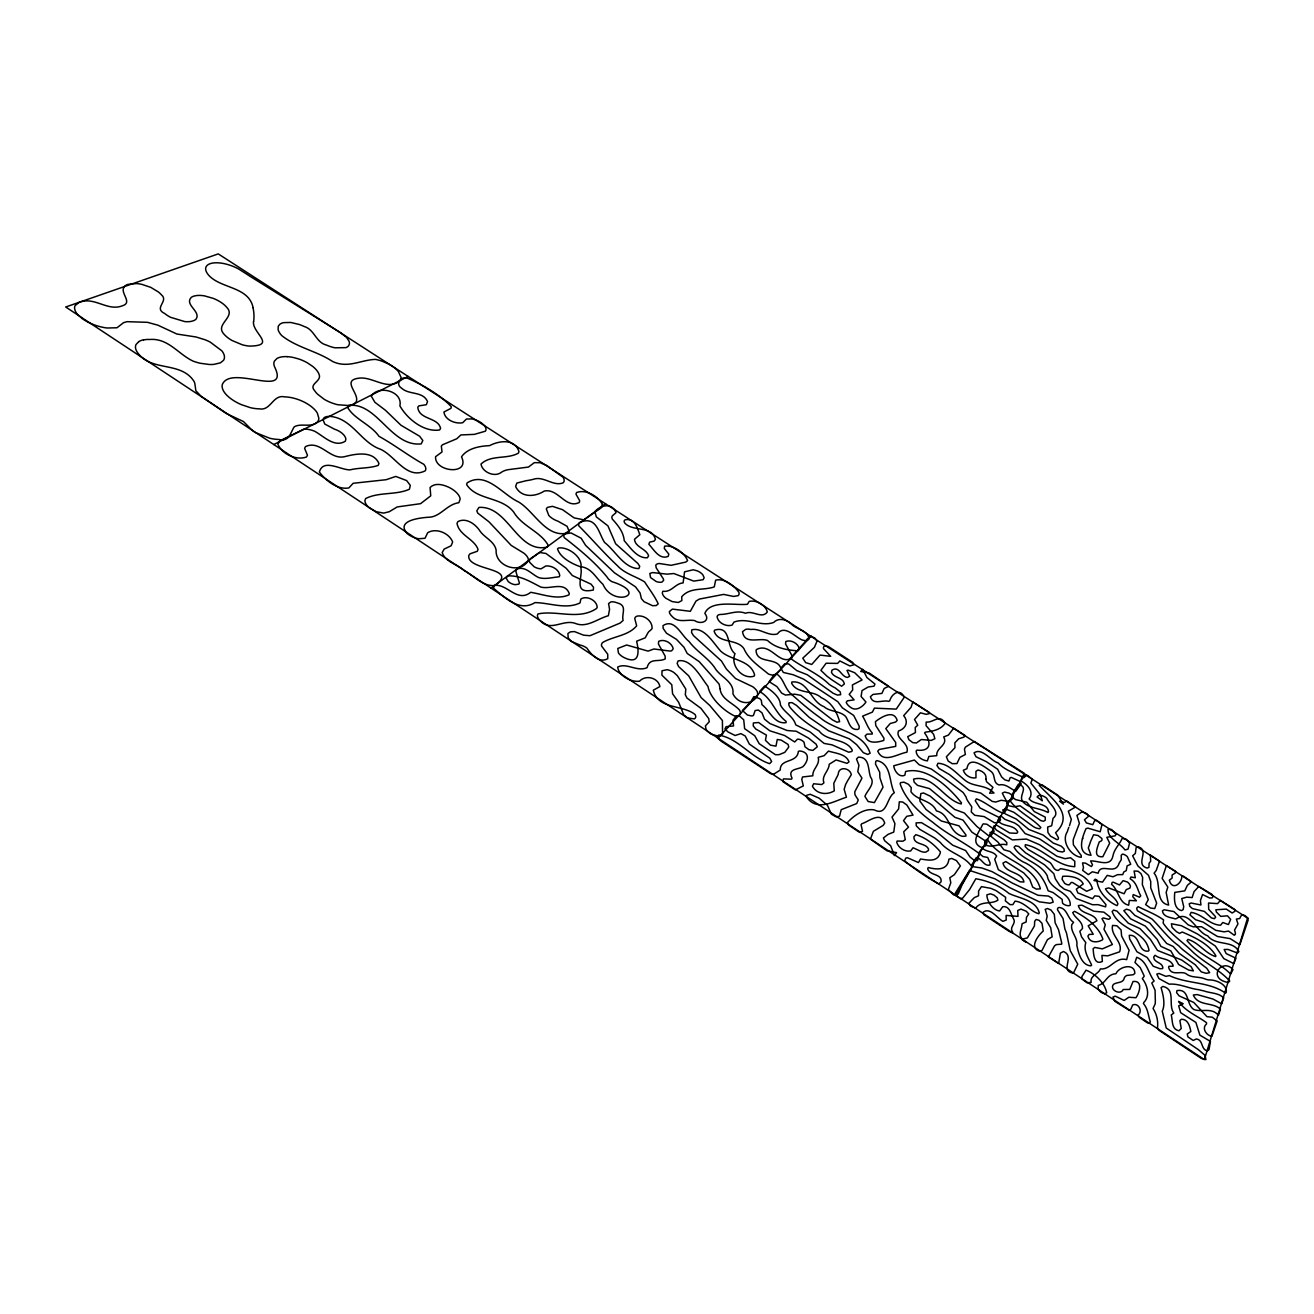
<?xml version="1.0" encoding="UTF-8"?>
<svg xmlns="http://www.w3.org/2000/svg" width="1314" height="1314" viewBox="0 0 1314 1314"><rect width="100%" height="100%" fill="white"/><g stroke="black" fill="none" stroke-linecap="round" stroke-linejoin="round"><path stroke-width="1.5" d="M253.52 321.372C251.73 332.803 277.517 345.861 249.249 346.091A22.01 10.052 20.4 0 1 242.236 344.761L232.003 340.49A22.699 10.381 20.4 0 1 225.335 335.579A23.192 10.594 20.4 0 1 222.674 332.442C216.711 323.54 235.797 316.493 226.747 307.345A22.207 9.97 20 0 0 222.444 303.37A21.467 9.641 20 0 0 213.18 298.344L204.508 295.88A20.778 9.329 20 0 0 196.624 295.551L194.078 296.061A21.238 9.543 20 0 0 191.171 297.473C184.321 304.897 201.19 311.385 196.115 319.056A20.728 9.395 19.5 0 1 193.47 320.747L191.006 321.421A20.121 9.116 19.5 0 1 184.748 321.585L170.59 317.315A20.515 9.297 19.5 0 1 164.628 313.455C153.245 308.166 168.98 301.136 161.523 294.927A23.652 10.643 19.1 0 0 158.189 291.839L150.732 287.355L141.896 284.382A21.582 9.707 19.1 0 0 136.574 283.561L127.885 284.382A23.143 10.413 19.1 0 0 125.06 285.91C117.981 291.856 133.929 302.499 122.235 305.834C108.783 311.172 96.661 298.721 83.193 301.218A25.952 11.941 18.3 0 0 79.201 302.319L75.177 305.554A22.781 10.479 18.3 0 0 74.586 308.199L74.98 310.186A25.327 11.662 18.3 0 0 77.559 314.424L82.24 318.629A26.986 12.417 18.3 0 0 97.532 325.971L101.342 326.989A29.089 13.37 18.3 0 0 107.091 328.007L117.012 327.761L123.516 322.702L127.031 321.667L147.48 322.324L157.894 325.182L176.897 334.035L196.016 336.975L204.968 339.735A30.14 14.109 19.7 0 1 210.109 342.034L221.803 350.772A25.147 11.744 19.7 0 1 223.511 360.348L220.407 362.845L213.936 364.372A31.29 14.585 19.7 0 1 209.14 364.471L200.303 363.272A26.231 12.253 19.7 0 1 192.862 361.022C178.277 354.107 168.159 337.994 149.796 339.472A24.276 11.448 19.1 0 0 145.016 339.669L143.571 339.899M1082.506 839.088L1082.818 838.217M1068.84 827.327L1068.183 829.035A149.303 70.233 36.8 0 0 1067.329 831.68C1060.841 841.42 1070.943 856.252 1081.225 857.336L1081.225 855.513L1073.39 844.82L1073.144 840.533A42.853 20.597 35.6 0 1 1073.899 837.839L1079.385 823.369L1076.922 815.419L1082.227 811.756L1086.974 813.744L1088.682 816.175L1084.477 819.722L1086.399 822.958L1092.772 824.683L1094.595 820.807L1096.648 820.314L1101.97 824.568L1100.212 831.762L1087.91 828.132L1086.037 828.592C1082.095 837.56 1076.297 853.673 1091.047 855.299L1088.304 847.957L1089.881 843.687A117.718 55.385 36.8 0 1 1090.751 841.124L1093.544 834.768L1097.978 835.474L1101.773 838.414A6.488 3.104 35.2 0 1 1100.918 841.124L1099.243 841.946C1097.453 847.267 1092.591 857.697 1102.824 856.728L1109.673 843.161L1106.799 837.314L1115.11 835.835L1116.029 834.374L1111.595 829.463L1108.014 829.43C1107.768 838.775 1120.136 842.915 1124.965 849.944L1128.053 849.123L1129.629 842.997L1126.197 839.186L1122.14 838.431C1119.561 844.574 1114.058 849.074 1112.876 856.219C1110.412 867.437 1098.061 860.522 1090.587 860.916L1092.525 864.842L1091.392 866.55L1085.38 863.084L1082.522 862.937L1083.492 867.536L1082.654 870.361L1088.337 874.598L1092.377 871.79L1098.159 873.219C1100.311 862.97 1112.974 873.794 1117.886 865.942A29.368 14.142 35.4 0 0 1118.986 863.446L1121.302 859.586L1121.22 855.283L1122.567 854.084A5.026 2.382 35.7 0 1 1127.346 856.679L1130.746 864.251L1127.116 865.877L1126.246 870.591L1123.749 872.036L1122.731 874.615L1117.606 874.664L1112.991 876.766L1107.209 875.37L1102.512 882.121L1093.938 880.528L1095.186 879.197L1096.861 879.871C1097.683 891.286 1107.538 901.667 1117.031 905.609L1117.951 903.884C1115.537 897.084 1108.359 894.571 1105.452 888.773L1108.671 887.903L1124.078 893.766L1126.246 889.627L1129.941 888.083L1130.434 886.211A6.521 3.154 36.1 0 0 1127.494 882.039L1123.109 880.643L1119.495 884.963L1113.484 882.252L1112.219 882.318L1111.578 884.306C1118.871 890.383 1118.772 903.079 1128.677 905.182L1129.284 900.435L1136.413 900.78L1132.75 896.641L1133.226 894.555L1139.517 897.216L1140.716 895.885C1137.283 889.627 1137.021 882.745 1130.171 878.787L1130.96 876.996L1135.312 877.768L1134.097 871.001L1138.039 871.215L1140.995 873.629L1142.638 877.407L1142.326 884.568L1148.288 899.679L1145.611 904.558L1150.44 908.023L1154.727 908.582L1156.665 903.145L1150.703 887.837L1150.736 881.513L1148.485 875.288L1137.908 865.959L1132.619 855.792L1135.345 853.476L1136.101 847.744L1137.513 846.709C1150.965 849.764 1134.048 864.431 1147.171 868.061L1148.929 867.339L1149.109 863.265L1150.67 861.245L1150.407 855.086L1159.506 861.113L1156.254 870.41L1154.103 873.169C1161.905 882.515 1154.283 902.209 1168.639 905.067L1166.159 892.42L1167.818 887.049L1162.151 878.409L1166.405 865.548L1175.587 871.313L1175.274 873.038L1172.088 875.025L1172.121 878.031L1169.329 880.232C1172.022 890.826 1181.729 883.895 1181.828 876.372L1183.586 876.241L1191.469 881.793L1188.727 884.191A21.106 9.806 36.8 0 0 1187.018 886.079L1184.768 890.859L1174.782 892.387C1174.108 898.661 1173.829 909.025 1181.532 910.602L1183.158 909.616L1183.717 906.644L1181.762 898.546L1186.805 897.134L1192.127 897.577L1194.098 891.582L1198.811 886.441L1211.689 894.177L1213.265 896.279L1212.165 897.873L1209.718 898.037L1202.573 894.522L1200.421 900.566L1200.947 904.968L1191.059 903.014L1189.219 903.786L1189.827 906.299L1192.439 908.582L1204.347 911.39L1211.377 917.878L1214.333 918.683L1215.614 917.32L1215.039 916.104L1208.683 909.288L1208.519 903.014L1217.569 903.621L1220.476 900.402L1234.569 909.337L1234.832 911.358L1232.154 913L1226.291 909.107L1215.844 909.764L1216.403 912.031L1220.739 916.384L1227.473 915.809L1230.643 919.34L1228.442 924.547L1222.759 922.51L1220.542 925.237C1209.356 924.777 1202.409 914.101 1191.157 912.376L1189.926 914.856L1195.576 919.718L1203.213 922.149L1215.746 930.312L1224.122 931.84L1228.557 931.084L1234.191 935.223A7.079 3.301 37.4 0 0 1235.209 932.349L1234.552 930.066L1237.985 923.923L1236.359 919.061L1239.595 918.552L1241.779 914.692L1244.752 915.464L1247.84 917.993L1248.136 920.161L1239.858 944.766L1230.183 938.623L1217.421 936.471L1201.522 926.748L1193.211 926.813L1188.25 924.925L1173.895 911.571L1164.056 909.764L1162.447 910.865C1163.186 917.139 1170.675 917.369 1175.422 918.897L1176.391 918.601C1189.137 909.419 1196.545 932.398 1207.697 935.814C1215.68 946.326 1232.975 939.658 1238.872 951.648L1237.574 953.077L1228.032 949.447L1224.139 949.464L1226.208 953.619L1235.965 958.218L1233.83 963.638L1223.777 958.579L1215.319 946.014L1197.711 934.139L1181.368 925.697L1171.398 923.742L1172.072 927.405L1176.441 931.659L1179.529 933.433L1182.206 932.02C1194.607 937.293 1208.847 943.846 1215.877 955.754L1215.614 956.576C1205.266 953.471 1198.697 942.417 1188.004 939.444L1187.035 940.643C1199.354 955.426 1217.47 960.945 1230.66 974.035L1232.992 969.568C1221.872 957.233 1206.498 978.733 1228.262 982.511L1229.756 981.098C1219.671 969.683 1203.887 962.505 1192.389 951.582C1182.682 941.875 1170.823 934.517 1163.136 923.052L1163.547 919.931C1156.468 914.626 1146.514 910.848 1138.121 906.676L1136.626 908.188L1137.398 910.701L1144.001 914.643A78.889 39.338 37.5 0 1 1147.188 916.318A71.991 35.823 37.4 0 1 1152.082 919.094C1160.968 927.799 1168.409 938.623 1178.921 945.916A16.655 8.015 37.4 0 0 1183.126 949.956L1206.794 968.336L1209.668 972.672L1206.121 973.329L1201.275 971.867L1195.297 964.788L1179.364 953.504L1173.156 946.458L1166.651 943.452L1149.766 923.069L1134.935 915.447L1129.925 910.241L1126.492 909.173L1123.831 910.684L1130.664 918.864L1145.299 926.074L1157.207 939.428L1160.87 946.343L1170.823 950.893L1178.625 964.492L1188.743 970.093L1193.375 970.882L1191.125 966.677L1181.614 959.976L1157.47 950.433L1150.407 939.395L1139.911 928.538L1128.283 923.184L1116.933 911.095L1113.582 910.076L1112.153 911.555C1118.97 930.197 1145.135 929.951 1149.027 950.334L1148.337 951.122C1137.464 952.42 1140.536 934.155 1129.235 935.354L1129.695 939.05L1136.939 951.747L1147.122 957.463L1153.199 966.201L1160.065 968.763L1162.611 968.566L1162.857 967.449C1162.019 962.176 1153.873 962.735 1153.692 957.035L1155.055 955.245C1160.525 959.778 1169.559 957.791 1173.057 965.182L1173.09 966.217L1168.951 966.316L1168.589 967.301C1171.07 976.499 1180.596 970.635 1185.901 973.608C1191.338 978.207 1198.697 976.269 1204.774 978.831A11.793 5.716 38 0 0 1209.373 979.948C1215.943 979.636 1228.114 984.794 1226.143 992.694L1225.223 992.957C1209.011 981.492 1187.133 984.071 1169.411 975.596L1165.863 976.335L1159.03 973.46L1156.796 974.134L1158.948 978.569L1169.23 984.153C1179.364 983.365 1188.825 988.555 1198.877 989.705A59.918 29.023 37.5 0 0 1203.558 990.822C1210.358 993.318 1218.472 992.694 1223.695 997.852L1221.757 1003.863L1213.151 999.1L1197.202 994.583L1193.326 994.994C1197.957 1006.442 1213.101 1001.909 1220.443 1009.185L1218.439 1015.311C1211.574 1007.017 1201.768 1012.585 1193.851 1009.497C1185.934 1004.569 1189.745 988.374 1176.933 990.608L1176.621 992.678L1179.134 995.881L1193.818 1002.483L1206.942 1016.642L1212.313 1017.217L1217.175 1020.945L1211.902 1036.27C1206.4 1035.728 1201.357 1028.008 1206.548 1023.918L1206.548 1022.735C1197.695 1016.067 1185.721 1011.665 1178.559 1001.399L1183.191 1003.715L1178.691 1005.818L1180.711 1012.733L1195.888 1022.423L1199.896 1035.153L1210.44 1041.427L1209.028 1049.607L1207.418 1050.937C1200.536 1049.443 1203.575 1039.916 1196.348 1038.963L1193.211 1040.474L1187.938 1036.91L1187.232 1034.052L1190.845 1031.506C1189.827 1026.333 1188.152 1019.368 1181.549 1019.204L1179.89 1020.584L1181.237 1028.55L1178.904 1030.767C1171.168 1029.141 1172.86 1020.6 1171.234 1014.966L1173.813 1013.028C1167.686 1004.799 1176.326 989.409 1162.841 986.42L1161.083 987.668C1163.153 994.862 1165.518 1004.175 1162.282 1011.205L1166.241 1028.024L1198.368 1049.656L1205.004 1055.323L1205.924 1059.626L1201.324 1058.411L1159.079 1030.324L1157.437 1027.877C1158.39 1021.323 1156.714 1014.047 1153.068 1008.511L1155.252 1003.666L1155.351 1000.102A57.586 28.629 38.8 0 1 1155.236 996.39L1155.072 990.263L1151.803 983.036L1154.135 980.983C1148.14 973.099 1147.155 961.027 1136.692 957.298L1135 962.505L1140.224 967.63L1143.738 974.939L1144.231 976.203L1142.326 978.634C1147.434 985.089 1150.423 996.078 1143.755 1002.533L1143.443 1003.485C1148.157 1009.136 1148.157 1015.558 1150.358 1021.996L1148.682 1023.36L1147.188 1022.719L1139.32 1017.348L1138.023 1015.131C1143.032 1011.484 1138.548 1002.451 1132.701 1004.931L1130.894 1009.103L1129.054 1010.22L1114.732 1001.219L1112.991 997.047L1115.241 996.16L1124.176 1000.43L1128.825 997.244L1135.953 997.72C1139.583 992.694 1143.246 980.211 1133.046 981.492L1129.794 989.426L1123.24 989.508C1120.53 995.716 1109.115 989.754 1113.434 984.383C1117.064 981.739 1123.585 983.496 1124.373 977.632A26.247 13.304 38.1 0 1 1126.706 975.464L1133.259 974.725L1134.853 973.411C1134.82 962.554 1118.953 966.496 1115.915 973.756C1106.602 974.15 1106.289 983.315 1098.241 985.451L1098.159 989.212L1100.935 992.251L1104.663 993.877L1106.7 992.711C1104.893 983.184 1095.252 973.641 1086.054 970.175L1081.915 976.548L1081.948 979.029L1087.072 982.806L1091.113 982.396C1089.749 975.612 1098.422 974.265 1100.426 968.894C1110.626 970.143 1115.143 956.477 1126.673 959.647L1129.104 950.268L1121.614 936.011L1121.072 929.934L1116.933 925.795L1112.547 925.417C1110.215 935.42 1123.388 942.171 1119.61 951.829L1107.784 955.836L1101.937 955.409L1102.347 961.47C1093.987 965.511 1093.56 954.063 1093.149 948.708L1094.759 947.427L1102.38 948.872L1112.383 944.503L1103.974 929.244L1105.304 924.76L1102.003 918.65L1103.3 917.911L1108.72 919.324L1110.363 918.207L1109.936 916.893L1103.859 912.146L1093.774 911.21L1081.915 905.182L1078.351 905.576C1080.289 914.692 1094.135 912.589 1096.911 920.769L1088.189 925.828L1093.248 934.287L1089.125 934.418L1087.91 936.077C1089.437 943.091 1097.453 942.828 1102.43 939.855L1102.873 939.034C1098.208 925.828 1086.152 917.533 1074.54 911.292L1072.733 912.573C1075.049 918.453 1082.687 920.966 1082.539 928.44L1079.812 931.33L1081.586 936.898L1085.791 942.664C1083.081 950.893 1088.649 958.349 1091.638 965.084L1090.85 965.872C1081.471 965.248 1078.4 953.061 1076.823 945.177C1078.17 937.933 1070.302 932.102 1071.731 924.728L1073.554 922.313C1067.395 918.486 1067.329 908.483 1059.445 907.465A5.749 2.924 36.1 0 0 1057.573 909.896L1063.075 918.585L1064.849 928.883A117.209 62.645 35.3 0 1 1066.525 933.137L1070.237 950.646L1077.759 964.18L1073.39 973.181C1058.92 970.668 1075.69 956.625 1063.437 951.5L1060.382 953.143L1058.641 963.507L1048.391 956.97L1054.534 945.883L1056.242 944.618L1061.663 944.175L1061.745 943.156L1058.558 929.737L1055.142 922.822L1054.304 914.314L1050.954 910.011L1047.537 908.532L1045.205 909.337L1047.192 916.104L1046.256 920.391L1050.674 927.684L1052.186 936.783L1047.422 939.658L1042.084 950.334L1039.998 951.336C1028.517 948.166 1037.978 935.535 1043.25 931.018L1042.018 923.381L1039.128 920.326L1036.171 919.455L1034.693 921.245L1034.447 925.927L1027.367 937.9L1021.684 939.329L1026.365 942.417C1016.165 935.864 1021.504 931.757 1022.062 923.758L1026.168 921.935L1026.464 917.336L1028.763 913.936L1026.234 911.226L1020.929 909.091L1017.742 910.503L1018.005 916.384L1006.097 915.415L1006.228 920.03L1002.943 921.344C996.866 918.092 989.885 906.364 982.724 912.606L983.841 914.675L1009.267 931.429L1012.421 932.874L1012.618 932.037C1008.774 927.06 1016.773 923.594 1013.455 918.683C1010.663 914.101 1010.055 905.855 1002.796 906.676L999.593 910.963C992.711 910.175 986.814 901.223 986.896 894.85L990.444 893.832L993.942 895.08L997.244 897.807L997.884 900.205C991.134 904.689 981 900.517 975.694 908.138L970.422 905.97L968.894 903.276L974.265 897.659L978.552 895.754L978.585 891.007L981.443 886.638L990.937 888.363L996.028 890.596L1005.686 897.347L1005.341 900.846L1009.973 904.623L1012.848 904.64L1015.065 901.125C1024.821 902.127 1030.505 911.555 1038.766 913.739L1039.292 912.918C1036.171 900.057 1019.319 898.398 1008.988 893.471C999.428 885.603 987.914 880.807 975.826 878.77L969.601 889.545L962.85 897.955L960.518 898.76L955.327 895.245L955.442 892.879L969.502 870.41L994.977 878.836L1010.138 887.837L1039.308 901.831L1049.935 903.26L1053.237 902.11L1051.808 898.086L1048.391 896.049L1038.06 895.294L1012.437 883.123L992.119 871.658L981.952 868.012L973.674 866.813L971.9 864.678L976.236 857.631C981.919 858.091 983.66 866.567 989.853 865.121L990.165 863.101L987.734 857.451L983.02 856.564L978.667 852.95L982.297 848.187C986.453 852.211 993.433 850.881 996.603 856.005L994.714 859.34L998.344 869.704L1020.075 881.793L1023.934 882.023C1022.128 871.609 1005.128 873.449 1002.993 863.068L1005.851 861.573L1023.721 872.907L1029.765 879.444L1032.705 887.098L1036.385 889.118L1040.376 888.839C1033.132 862.789 1000.184 860.851 987.257 839.12L984.744 840.894L984.712 844.245C991.364 849.14 999.412 842.603 1006.787 844.836L1006.787 842.52L1004.323 839.958L992.76 832.501L990.066 832.353L990.444 835.835L997.901 842.06L1003.896 849.764L1009.908 851.472L1018.169 858.765A54.235 26.822 34.7 0 0 1022.883 861.787C1035.531 866.994 1044.055 878.228 1048.129 890.761L1053.122 892.584L1062.172 899.417L1062.5 903.096L1063.782 904.262A7.67 3.876 36 0 0 1069.235 905.642L1070.269 905.182C1070.943 892.173 1049.213 890.136 1047.258 875.732C1039.982 862.165 1021.471 860.194 1014.08 847.267L1015.508 845.789L1018.711 846.446L1025.511 852.786L1044.63 864.891L1053.828 873.695L1055.29 878.77L1059.774 885.62L1064.307 889.2L1070.384 891.352L1076.166 898.497L1092.542 904.738L1098.011 904.656L1105.616 906.857L1105.945 904.623L1099.095 896.345L1094.792 895.852L1092.558 898.743L1077.825 892.912L1076.33 889.167L1083.245 883.911C1079.927 877.062 1069.481 875.732 1062.697 876.323L1062.057 879.247L1064.669 883.353A5.042 2.513 35.7 0 0 1069.448 884.733L1071.239 882.433L1072.602 882.548L1086.662 891.303L1092.476 888.757C1088.304 875.124 1073.16 870.804 1060.595 868.669L1058.23 870.476C1052.613 870.279 1053.04 863.479 1048.605 861.705A19.661 9.724 35.1 0 1 1043.743 858.568L1027.942 849.337L1025.183 846.544L1025.331 844.672C1043.48 848.171 1055.388 865.86 1074.721 866.682L1074.819 861.294L1070.582 857.746L1065.03 858.666L1056.949 856.268L1039.588 844.754L1026.464 839.071L1012.388 839.909L996.258 829.988L993.515 826.243L996.685 825.192L1009.678 832.994L1016.822 833.322L1017.775 831.976C1013.882 823.993 1003.091 827.459 997.671 820.494L1000.677 815.731L1004.964 819.361L1014.408 822.909A17.985 8.984 34.5 0 1 1018.958 825.997L1025.216 833.634L1039.686 838.989L1058.082 851.226L1062.468 852.014L1064.389 851.094L1063.897 848.713L1061.17 846.101L1053.237 843.062L1043.185 835.08L1028.796 829.397L1016.28 819.049L1005.161 813.842L1002.713 809.95L1005.768 809.013L1013.948 812.348L1031.621 825.34A9.543 4.665 34.5 0 0 1036.352 828.083L1039.538 828.806L1040.852 827.524C1031.868 817.653 1017.529 811.806 1009.678 800.144L1006.803 802.755L1008.676 805.745L1013.899 806.845L1020.124 805.811L1040.737 820.56L1043.497 821.283L1045.287 820.248L1045.254 817.127L1034.249 811.543L1026.76 802.213L1015.541 799.585L1012.503 797.187L1011.78 795.003L1018.334 784.359C1029.47 787.135 1018.219 795.298 1022.588 801.425C1028.665 808.767 1040.064 807.864 1047.931 812.495L1048.556 811.822C1047.948 802.706 1033.904 805.121 1029.141 798.896L1030.537 796.629C1032.886 789.468 1026.267 783.965 1020.617 780.68L1023.836 774.34L1027.515 775.375L1032.278 779.317L1030.849 783.013L1038.027 791.915A22.092 10.676 34 0 1 1040.77 795.841L1042.331 800.817L1037.091 796.974L1038.553 795.528L1041.575 795.512A7.358 3.531 34.3 0 1 1046.683 798.206C1049.278 804.102 1061.154 812.134 1053.072 818.244L1051.66 825.767L1047.636 827.064L1047.931 832.485L1050.461 836.098L1056.916 839.695A4.796 2.349 34.9 0 0 1058.181 837.248L1055.602 832.665C1075.41 814.384 1051.249 798.452 1039.21 785.329L1042.084 784.836L1057.671 795.101L1063.404 804.135L1059.511 801.179L1064.488 802.443L1066.804 800.949L1075.558 806.993L1068.315 811.231L1071.337 819.476L1069.514 825.652M955.623 895.212L1024.772 774.324M718.101 738.222L810.952 636.354M355.289 403.07C362.286 395.3 339.817 380.387 359.001 378.169C372.7 376.28 387.827 391.391 400.244 380.485A23.291 10.643 22.5 0 0 401.049 377.332L398.388 371.55A21.977 10.036 22.5 0 0 394.184 367.575L392.902 366.622A20.663 9.428 22.5 0 0 388.599 364.011L382.16 361.219A23.143 10.578 22.5 0 0 375.426 359.395C361.219 359.773 347.898 368.774 332.573 361.465C316.575 350.953 296.734 347.537 281.787 335.628A24.276 10.955 21.3 0 1 278.125 329.683L278.24 326.283L279.8 324.279A21.599 9.756 21.3 0 1 283.693 322.636L290.755 322.456L299.165 324.459A22.683 10.249 21.3 0 1 304.273 326.529C314.506 329.518 315.853 342.412 326.332 345.024A20.482 9.198 21.8 0 0 334.971 347.816L346.025 347.619A19.825 8.902 21.8 0 0 348.851 345.385L349.393 343.857A20.071 9.017 21.8 0 0 349.015 341.164L346.453 337.304L340.474 332.672L250.744 276.761A102.229 42.886 21.5 0 1 246.736 274.15L238.606 268.992A23.077 10.036 20.4 0 0 233.991 266.758A24.342 10.594 20.4 0 0 227.322 264.426L225.647 263.983A23.011 10.003 20.4 0 0 220.719 263.063A23.636 10.282 20.4 0 0 213.459 262.948A23.192 10.085 20.4 0 0 211.061 263.408A24.046 10.463 20.4 0 0 206.873 265.691L206.38 266.331A23.011 10.019 20.4 0 0 205.657 268.532A24.112 10.496 20.4 0 0 210.306 276.876C223.232 288.637 249.069 287.339 253.109 307.755M491.058 588.146L605.573 503.837M138.808 341.624L136.048 344.498A25.607 12.072 19.1 0 0 135.572 348.243L135.818 349.261A24.178 11.399 19.1 0 0 137.444 352.448C150.847 371.878 179.87 361.153 193.421 380.469A18.018 8.656 19.2 0 1 194.85 383.639L195.852 390.751L200.976 396.155L226.09 413.384L243.468 421.548L251.155 429.284A16.704 8.213 20.6 0 0 255.261 432.47L269.83 438.268A26.953 13.222 20.6 0 0 278.782 439.451C289.441 442.145 290.345 432.585 294.27 426.804C301.612 422.533 312.65 428.676 318.152 420.989A26.625 12.844 21.1 0 0 318.842 418.246L317.331 413.072A23.948 11.547 21.1 0 0 314.884 409.837L313.816 408.753A25.607 12.352 21.1 0 0 307.065 403.677A25.081 12.105 21.1 0 0 284.58 396.861C272.819 394.216 270.898 411.183 259.318 408.835A25.245 12.122 20.4 0 1 254.013 408.375A25.015 12.007 20.4 0 1 250.333 407.652L241.185 404.581A28.826 13.83 20.4 0 1 230.049 398.093L228.751 397.042A26.411 12.68 20.4 0 1 222.099 386.267A26.017 12.483 20.3 0 1 222.395 384.361C231.182 364.126 290.706 399.325 274.462 366.573A24.917 11.612 21.2 0 1 274.412 361.12L276.958 358.492A24.752 11.53 21.2 0 1 282.674 356.767A24.112 11.235 21.2 0 1 287.125 356.652M273.788 444.543L408.161 376.445M287.125 356.652A24.539 11.432 21.2 0 1 293.778 357.589L298.984 359.05A24.21 11.284 21.2 0 1 307.279 362.763L312.863 366.524A24.079 11.218 21.2 0 1 319.516 376.625C319.203 382.16 308.774 384.575 314.802 390.899A24.95 11.727 21.8 0 0 317.561 394.184L324.131 399.226A22.239 10.463 21.8 0 0 328.96 401.755L330.685 402.478A23.767 11.185 21.8 0 0 337.731 404.728L348.851 405.55A24.95 11.727 21.7 0 0 355.289 403.07M253.027 307.739A168.34 74.799 18.5 0 1 253.651 321.421M138.923 341.525A25.607 12.072 19.1 0 1 143.669 339.8M985.878 779.054L986.584 781.764L992.941 787.316L989.639 793.196L994.008 793.015C985.484 783.932 973.46 787.612 964.525 779.875C956.526 773.47 948.593 763.697 937.982 763.27L936.931 765.536L939.034 768.476L949.332 774.488L969.256 790.387L980.77 793.065L992.234 801.409L995.716 802.049L1001.169 800.292L1009.448 801.441L1013.209 798.255L1012.946 795.676L1009.119 793.147L1004.635 792.063L1002.319 793.13C1006.31 801.918 1010.565 804.135 1004.405 812.627L1003.666 813.35C993.827 810.065 985.763 802.033 976.401 798.863L975.267 800.768L979.948 807.913L998.591 817.177L1000.578 819.788L999.116 822.088L994.632 822.86L984.153 816.602L974.758 815.288L971.26 811.97L971.752 806.829L968.336 801.803A15.653 7.802 33.7 0 1 966.086 797.007L963.162 792.523L946.409 779.777L931.363 769.051L919.176 764.764L914.413 760.034L893.75 765.783C894.161 770.743 899.17 778.019 904.853 775.244L905.625 771.499C926.945 766.095 949.119 787.332 961.421 802.788L961.24 803.954C944.602 800.308 933.137 773.979 913.575 779.103L914.166 782.175L917.533 785.361L929.556 788.63L954.67 809.457L964.345 813.005L976.926 826.506L988.062 835.293L990.887 835.901L994.09 831.368L993.154 828.576L986.847 824.223L983.217 823.862L982.511 824.798C979.456 831.713 969.338 843.046 982.001 847.596L985.779 845.773L987.093 842.077L971.834 832.091L963.031 820.1L954.884 817.324L930.148 796.103L923.528 792.966L920.835 793.59L919.866 801.047L926.107 809.555L941.317 820.987L959.023 825.849L965.872 834.817L965.954 836.082L962.669 836.345A8.64 4.418 34 0 1 956.149 832.994C948.199 826.309 948.15 813.612 936.439 810.902C931.412 799.766 917.369 800.965 910.98 791.751L911.259 787.661L908.434 784.294L903.917 782.159L900.583 782.651L900.123 783.801C905.494 799.684 919.307 812.627 932.71 822.236C947.427 834.554 964.443 842.373 979.488 853.755L977.468 860.588L974.331 860.424L970.061 857.056L965.642 850.552L952.65 845.165L935.979 831.401L921.442 822.646L916.104 822.876L916.285 825.849L919.734 829.331L934.566 837.921A93.935 50.983 34 0 1 940.331 842.455C949.102 853.459 964.23 855.036 972.212 867.174L962.094 884.733L958.267 893.963L955.886 895.573L953.586 894.85L948.314 889.594L950.81 882.762L949.792 877.785L954.424 874.615L960.386 865.893L956.428 860.571L951.73 858.436L948.922 859.208C947.509 870.804 936.455 869.638 928.275 867.536L927.651 868.685C929.392 875.962 942.352 873.383 941.054 881.858L938.869 883.944C927.224 877.768 914.758 869.129 904.623 860.9L905.773 858.141L907.383 857.714L918.437 862.559L920.523 859.011C928.013 860.062 937.112 862.493 940.216 853.147L940.381 851.883C934.155 844.311 925.22 837.281 915.809 834.702L913.903 836.821C913.673 845.28 925.565 842.455 928.489 849.025L928.489 850.437L925.91 852.063A8.804 4.648 33.8 0 1 919.685 850.831L913.082 847.744L910.651 850.946C904.985 852.113 898.218 847.842 896.723 842.208L897.15 841.026L902.899 841.206L905.28 839.679L903.72 831.778L908.516 827.097L903.539 820.642L906.742 816.322L913.033 815.107L906.89 805.039L902.702 802.016L899.302 801.803L898.628 808.964L892.009 817.111L894.916 823.615L893.783 832.091L888.133 834.324L883.402 838.004L884.667 840.746L890.662 845.756L894.456 855.628L896.559 852.622L886.95 850.766L870.41 839.12L873.383 831.319L883.156 825.422L884.733 823.09C880.643 810.952 869.063 821.431 861.77 823.763L861.031 824.683L862.526 831.302L859.717 832.485L848.598 825.061L847.497 822.498C853.985 815.403 864.743 807.896 874.418 809.966C887.279 816.651 886.523 797.269 894.325 792.769C888.806 782.011 891.73 763.746 876.914 760.609L875.715 761.364L875.518 764.107L879.69 772.221L879.92 777.839L883.057 787.152L874.401 802.608L868.16 801.524L864.891 796.383C867.109 790.355 875.666 783.883 870.591 777.067C867.864 770.201 869.983 756.815 858.321 757.143L856.514 759.016L858.945 765.274L857.763 771.663L861.951 778.151L854.741 791.849L855.003 794.839L858.256 799.98L856.695 803.56L841.206 809.687L839.531 816.208L836.082 816.815L831.433 814.253L827.442 805.301L819.197 798.222L810.196 794.264L806.566 795.331L806.238 796.563C816.585 812.233 833.355 801.392 846.43 797.204L844.163 789.254L845.658 784.376A172.003 91.339 28.9 0 0 847.431 781.058L851.324 774.669C850.092 767.803 838.562 765.914 838.233 774.176A74.487 39.42 30.5 0 1 836.591 777.625L833.782 783.358L834.275 790.831C827.064 795.282 816.733 794.329 812.397 786.215L813.662 783.752L821.759 784.557L823.911 782.865C821.184 775.654 828.953 771.137 829.249 764.255L836.098 759.935L847.07 763.368L849.025 761.857C846.2 753.94 835.523 753.349 828.51 751.099L824.124 755.681L818.211 757.357C820.281 764.863 812.282 768.887 812.824 775.786L802.526 776.985L801.786 779.481L803.314 785.92L795.364 789.895L782.783 781.567L783.456 778.89L791.488 779.186L792.046 778.249C787.07 768.263 798.304 769.856 803.018 766.555C808.389 761.151 810.295 752.199 799.832 750.951L798.386 751.362C797.155 763.664 780.023 758.079 780.27 770.02L773.88 774.077L770.677 773.65L720.713 740.899L717.428 737.795L718.479 735.117C738.041 737.959 750.967 757.718 769.626 763.664L771.63 761.545L769.889 758.277L749.358 744.102L745.235 736.004L740.915 733.639L735.084 735.495L728.005 731.947L724.95 728.974L726.1 726.675L733.541 725.952L733.015 720.138L736.464 715.785L739.93 716.393L743.724 719.826L744.627 728.679L754.712 735.692L759.213 743.691L775.49 754.729L779.103 754.663L784.787 752.347L788.761 747.058L788.072 744.447L781.206 740.111L777.28 739.47L775.95 746.171L770.431 745.137L765.421 740.308L766.407 735.101L755.731 728.991L753.218 725.854L753.365 722.963L758.671 722.519L769.922 730.83L784.655 735.528L794.674 741.967L797.532 739.141A5.371 2.809 30.9 0 1 804.02 742.196L804.973 746.795L808.898 749.703L812.89 750.393L817.242 746.845L816.191 744.266L808.553 738.09L796.185 731.225L787.07 730.502L769.905 723.538L764.534 719.218L762.005 712.845L758.359 710.053L755.139 710.546L753.415 715.473L752.002 715.982L747.485 715.079L742.377 710.463L750.557 702.202L753.809 696.634L759.706 698.621L761.299 700.296L761.939 704.649C769.938 710.66 774.045 724.359 786.101 722.651L786.117 721.435C774.718 712.697 772.074 698.292 759.558 691.525L764.584 686.007C770.727 689.998 780.5 696.831 780.434 705.01C784.343 712.599 793.492 716.376 795.758 724.868L810.097 731.947L824.075 743.412L832.058 744.857L848.745 752.216L851.833 751.46L852.293 750.212C845.773 737.926 827.179 741.884 819.115 730.978C808.241 724.425 798.206 717.263 790.092 707.425A9.494 4.862 30.5 0 1 789.057 702.793L791.948 702.612L796.415 705.355L809.276 717.428L828.493 730.715L849.37 738.846L856.679 744.693L863.331 752.676L867.7 754.45L870.114 753.201C863.019 731.389 835.359 731.06 819.903 717.526C810.442 710.89 801.573 703.253 792.966 695.582C784.606 689.85 784.343 678.977 776.64 673.934L774.045 674.821L769.183 681.687L776.919 686.614L781.699 693.151L785.476 695.057L794.74 694.17L800.801 695.336L832.435 719.858L836.985 722.224L839.646 721.665C836.722 711.531 831.565 702.349 821.234 697.652C812.939 689.801 797.286 694.318 791.619 683.165L791.915 681.966C808.455 680.389 810.295 701.446 823.977 706.669C830.136 712.106 839.564 710.546 845.51 716.344C849.14 721.14 849.271 730.141 857.648 729.467L858.962 728.827L859.257 726.297L853.689 715.44L842.356 707.835L837.79 701.66L803.511 679.092L793.114 674.739L783.358 672.456L780.746 668.136L784.836 663.685L788.712 663.964L796.727 670.567L807.322 674.772L833.24 693.316L837.429 695.09L840.648 694.712L840.287 691.952L835.195 687.895A21.418 10.528 30.6 0 1 829.249 684.397C817.439 672.949 803.1 667.841 790.289 658.248L805.4 641.511A85.426 41.49 28.5 0 0 807.272 638.949L810.886 636.042L815.074 638.226L817.045 641.084L814.434 647.309L802.772 658.199L805.679 662.617L811.756 664.441L820.018 655.095L830.711 656.343L823.549 648.673A8.738 4.221 30.3 0 1 825.093 645.65L828.28 646.472L852.572 662.322L853.936 664.753L849.895 665.952L839.843 660.926L837.626 663.406L826.112 663.242L820.872 670.354L826.949 676.152A71.777 34.394 30.7 0 0 832.074 679.979L841.601 686.22L844.311 684.019C843.473 677.219 833.996 678.254 831.499 672.407L831.926 670.222C839.186 665.245 841.059 676.924 847.497 677.433L849.682 676.283L847.021 670.419L848.203 670.189L854.675 672.719L862.099 679.929L852.408 684.955L852.704 689.932L849.222 694.35L854.149 699.886L847.333 700.822L846.216 702.349A8.705 4.336 31.1 0 0 850.569 707.343C855.923 711.728 862.871 706.801 865.942 702.037L861.081 696.453L862.033 690.573L868.226 686.976L874.024 686.187L874.943 684.036L866.928 677.548L862.707 669.319L860.686 671.454L868.899 672.85L888.658 686.269L884.141 688.503L881.908 693.414L872.989 694.433L870.394 696.716C873.104 705.618 882.482 699.508 888.724 701.348L889.726 700.789C891.713 693.693 900.008 687.813 904.278 697.192L896.247 709.117L874.418 708.131L872.381 712.122L862.608 716.146C866.057 721.764 867.634 727.94 872.25 732.982L872.2 734.066L867.026 734.115L865.187 735.824C867.47 744.299 877.407 742.509 883.747 740.439L883.994 738.304L875.797 725.624L875.42 721.616C881.201 717.181 893.684 709.166 897.183 720.351L895.639 722.043L890.268 723.505L885.784 728.613L895.688 742.459L895.721 746.368L879.214 749.473L877.752 751.181C883.353 764.042 897.511 753.76 906.923 752.216C909.846 742.837 895.015 738.977 898.53 730.978C905.592 728.728 909.025 721.944 903.687 715.654L911.062 707.326L912.803 701.906L929.441 712.549L929.327 713.633L926.222 714.34L920.457 712.812L914.528 719.464L917.747 725.197L915.201 727.513L915.431 732.555L907.711 736.678L908.927 739.7L912.672 742.591L916.334 743.018L921.36 739.519L931.298 740.39L934.895 738.714L933.613 734.329L926.074 725.689L926.173 722.059C933.071 723.012 939.132 713.896 944.602 722.437L944.881 723.718C940.446 729.828 932.332 731.389 925.319 732.128L924.596 732.966C931.675 742.459 931.018 751.822 916.827 750.113L916.154 751.017C916.121 756.552 922.379 760.494 927.372 760.872L928.85 756.47L936.767 755.649C935.782 747.699 948.396 745.169 943.698 736.957L948.429 735.052L953.718 728.153L965.084 735.479L963.885 737.121L958.662 738.813L954.851 742.837L954.966 747.699L946.376 756.782L948.199 761.069L952.305 763.697L956.953 763.565L959.893 757.357L965.363 754.515L964.443 749.111L965.396 747.14L974.315 741.49L1024.099 773.158L1025.774 776.016L1023.82 777.625C1014.835 773.01 1005.226 770.53 998.197 762.991C990.444 760.51 981.804 747.206 974.019 752.906L976.056 756.782L986.371 761.693L997.622 769.216L1001.629 776.935L1004.849 779.859L1008.955 781.025L1010.105 777.74L1011.32 777.428L1019.96 781.403L1021.175 783.867L1015.788 791.242C1010.252 788.712 1005.571 783.341 998.969 784.967C992.53 782.75 995.798 775.309 991.347 771.679C984.974 766.982 969.009 754.564 966.94 768.706L963.326 770.25C964.69 775.244 970.882 778.906 975.974 777.789L975.924 771.351L977.977 770.037C982.166 770.71 987.126 774.258 985.878 779.054M720.056 688.733C721.041 699.311 733.475 703.236 739.651 710.184A10.085 5.322 29.6 0 1 735.249 716.212C724.638 711.63 710.036 698.457 707.967 686.368C701.2 677.893 691.213 658.117 678.155 660.893L677.137 663.34L678.582 666.559L688.717 675.856L701.085 697.57L709.741 705.421L722.404 720.515L722.585 734.148L718.315 736.185L711.367 734.214A9.543 5.141 29.5 0 1 706.029 729.155L705.404 725.903L709.248 721.764L708.706 718.561L700.904 708.295L686.976 698.062L685.317 694.679L685.809 689.094L677.4 675.741L673.983 672.571A9.904 5.24 28.3 0 0 667.085 669.697L662.026 670.764L661.911 675.166L671.766 684.709L672.587 693.792L678.632 702.251L683.756 714.882L687.468 717.937L694.268 718.889A7.49 4.041 29 0 0 695.139 714.602C683.28 704.6 657.526 709.56 653.321 690.178L659.891 686.565C658.314 677.679 645.585 674.509 639.59 681.194C631.147 682.442 618.73 675.79 617.646 667.118C626.318 662.305 637.06 672.16 647.063 667.693C649.74 657.279 658.314 662.486 665.212 658.938L665.114 656.064L658.429 644.041L658.626 641.396C663.948 638.456 672.144 642.973 673.195 648.804L671.602 650.857L669.828 651.054L653.912 648.985L648.065 651.12L626.647 644.993L617.777 648.475L618.467 653.025A9.527 5.042 27.4 0 0 624.035 657.542C639.869 665.442 639.179 651.76 636.6 641.232L645.223 637.816L647.654 633.348A24.67 12.762 28 0 1 650.282 630.474L652.089 628.634C652.582 621.276 644.846 615.182 637.766 615.987A9.97 5.125 27.5 0 0 634.761 618.582L636.666 625.858C628.158 635.845 613.983 636.058 603.011 642.3A10.758 5.699 27.1 0 0 601.582 646.045L607.741 654.241L607.774 658.643C599.398 663.652 591.218 654.668 586.964 648.196A9.067 4.862 26.7 0 0 580.082 645.075L571.147 641.331L568.206 637.947L567.894 633.529L570.424 631.853L574.448 631.574L583.564 635.171L590.002 635.713L620.126 623.066L623.132 620.422C621.226 613.819 627.911 605.557 617.202 602.88A8.656 4.451 26.9 0 0 610.78 601.96L608.563 603.586L609.565 609.318L608.366 615.724C597.985 618.516 587.539 627.566 576.55 623.871C563.525 618.04 550.582 633.102 539.594 620.077A10.479 5.552 25.9 0 1 537.459 615.248L537.935 613.934C556.643 609.975 578.636 620.553 596.523 608.497L597.18 607.413C597.164 600.367 586.471 595.078 580.837 599.085L580.049 602.912C566.071 609.778 549.515 602.748 534.946 602.6C519.638 612.324 504.609 597.656 493.588 588.245L494.146 585.518C506.892 583.038 517.158 603.192 530.675 592.318C542.846 594.273 557.432 600.169 568.946 594.831L569.291 593.55C564.396 580.903 550.533 589.756 540.793 587.046C530.396 581.774 520.065 575.154 507.549 575.926L506.219 578.226L508.222 581.527A7.243 3.778 25.1 0 0 515.187 584.681L518.882 584.106L519.391 582.956L515.926 571.639L516.632 569.225C525.222 565.463 531.743 574.579 538.888 577.634C545.524 579.589 552.636 577.289 559.156 576.813L559.748 575.647C559.222 569.405 551.683 565.447 545.901 565.94L541.122 568.814A8.672 4.435 25.4 0 1 534.19 566.794L529.657 562.326A9.494 4.845 25.4 0 1 530.495 558.647L539.479 552.471L545.885 553.44L566.186 568.272L572.329 575.516L591.037 584.155L593.517 587.276L593.37 590.019C574.678 593.994 581.117 581.166 581.231 570.572A40.077 20.153 26.8 0 1 581.084 566.334C581.921 556.627 567.73 546.345 558.368 548.037L557.547 548.989C560.257 557.579 571.393 563.509 579.917 566.58C591.678 567.582 595.521 577.733 602.995 584.336C613.244 608.07 650.446 593.977 611.815 581.609A8.886 4.468 26.7 0 1 607.183 577.207C594.979 562.178 579.375 549.383 564.281 537.64A10.364 5.125 25.8 0 1 564.577 533.944L571.032 532.942L581.149 538.231L585.633 545.376L614.541 572.855L635.533 586.865L640.082 593.008L641.413 598.642L644.041 601.713L652.598 605.721L656.261 605.54L658.215 603.832C654.815 596.31 649.231 589.066 644.599 581.888C635.697 576.304 624.626 573.676 617.301 565.578C603.602 552.767 591.776 538.855 578.866 525.945A11.612 5.667 26 0 1 579.54 522.529C596.589 515.137 598.412 532.86 604.571 542.452C615.576 550.911 624.134 568.519 638.883 568.584L639.737 566.334L637.881 563.476L615.675 543.815L607.922 525.846L596.342 516.911L594.848 511.721C600.597 505.036 611.996 502.293 616.036 512.674L612.603 515.63A9.329 4.468 26.4 0 0 612.324 519.079C618.286 525.748 623.427 531.874 624.265 540.76C630.293 547.527 637.109 558.466 647.375 557.777L648.607 555.806C646.274 548.529 635.073 547.33 634.498 539.282L639.819 534.716C637.405 528.146 634.695 518.209 625.546 519.671A6.586 3.154 26.6 0 0 624.659 522.923C632.527 532.121 651.859 525.206 655.423 539.446L654.011 541.171L649.625 542.124L648.87 544.292C653.863 549.531 659.431 560.125 668.202 556.364L668.81 554.13L664.293 548.447L664.621 546.164C673.195 544.801 684.627 552.734 687.583 560.635L685.809 562.08L671.093 565.316L659.365 563.509A9.756 4.78 27.4 0 0 655.768 565.299L656.212 567.878L663.34 578.883L663.685 580.246L662.059 582.02A8.147 4.024 27.3 0 1 656.097 581.461L650.512 577.536L649.855 573.446L652.615 572.576L667.151 574.152L673.819 573.528L693.743 581.1L703.121 579.72L704.156 577.717L702.842 574.826A8.098 3.926 27.9 0 0 697.373 570.884L693.234 569.783L684.561 571.82L683.116 582.907C675.199 583.416 671.438 592.647 662.946 591.234L662.404 592.335A9.329 4.648 27.7 0 0 665.902 598.281L672.177 601.598L678.254 602.485L681.851 600.613L681.736 596.737C690.195 586.898 703.072 590.692 714.274 586.915L715.654 580.164C724.474 577.897 734.148 585.601 738.977 592.45A10.676 5.174 28.4 0 1 737.992 595.702L733.442 596.425L723.62 594.404L699.311 599.085L696.009 601.073L690.326 611.306L672.423 609.121L669.384 611.519A8.87 4.468 27.9 0 0 671.783 616.102C678.057 623.509 686.976 619.108 694.728 620.602C700.773 625.004 711.005 621.111 704.83 613.392C710.414 599.677 735.692 605.606 747.469 604.276L749.161 601.385C756.108 599.759 765.701 604.801 767.294 611.996C761.972 619.354 752.758 609.959 745.465 613.277C737.023 609.778 728.827 614.525 720.236 614.459A9.214 4.583 28.6 0 0 717.083 616.545C717.756 622.836 726.396 627.156 732.128 625.053L733.984 622.097C747.255 616.989 760.872 627.238 773.683 622.442C778.841 617.038 787.464 619.666 792.194 624.906C797.532 629.57 807.946 630.539 809.046 638.785L807.289 640.394A8.87 4.303 29.7 0 1 801.639 639.754C794.707 636.518 784.097 624.298 777.428 633.923C768.493 636.633 760.297 628.125 750.918 629.472A12.434 6.176 29.2 0 0 745.596 629.422L742.525 631.689C744.512 645.207 759.393 637.323 767.507 640.476C775.835 648.262 786.872 650.036 797.795 650.841L799.438 649.1C798.518 643.614 791.012 639.31 785.821 641.528L785.542 643.909L791.784 655.259L791.997 657.854C779.268 666.165 771.006 642.382 756.864 649.313L756.043 650.2C756.388 664.868 778.364 656.244 781.058 669.187L774.652 675.084A10.348 5.223 29.7 0 1 768.378 673.983C759.722 666.641 748.504 659.513 743.954 648.673C737.039 638.374 718.331 643.811 714.143 631.246L714.652 630.096C731.668 625.283 725.952 647.046 735.019 653.682C729.943 665.18 742.164 679.864 754.022 676.201L754.647 675.067C750.606 659.727 730.814 660.499 720.778 651.202C713.239 643.072 704.452 626.564 691.788 629.866L691.542 632.494L693.464 635.615L721.452 661.008L726.363 669.023L735.561 678.566L752.676 686.696A10.742 5.568 29.6 0 1 757.258 691.591L757.882 694.613C752.807 705.963 738.304 704.78 732.916 693.792C734.526 681.375 719.727 676.94 714.52 667.364C707.228 657.214 696.486 651.333 689.012 641.413C681.26 635.582 674.772 617.925 663.028 625.628L663.143 628.371L666.461 633.2L676.464 639.36L683.97 647.26L687.222 653.469L699.179 661.599L719.185 684.183L720.056 688.733M602.469 504.445L601.418 507.664L583.974 519.868L574.103 517.88L562.523 509.668L552.438 506.333L547.429 507.385L546.296 508.863L548.792 515.449A11.974 5.847 25.5 0 0 557.941 521.182L567.073 526.29L569.044 531.02L568.321 532.843C546.394 538.855 534.601 511.54 518.488 501.899C502.556 494.721 486.361 470.79 467.16 482.846L466.601 484.554C476.768 500.404 501.39 496.511 513.626 511.967C522.019 526.323 540.645 531.628 548.184 545.277L547.314 547.067C517.207 553.966 508.518 505.578 479.002 507.401L476.801 510.834L477.754 513.117L488.972 521.822L511.228 545.425L523.843 553.145A12.007 6.143 25 0 1 528.359 560.421C520.114 574.957 494.935 566.285 496.134 550.09C494.491 541.499 485.08 537.984 480.234 531.431C475.832 524.352 466.289 517.207 457.945 521.576L456.993 523.383C459.227 535.422 474.206 538.74 478.05 549.4L477.311 551.272L469.969 553.835L468.769 555.543C466.667 571.13 520.656 567.369 494.622 585.633C482.402 586.274 474.108 575.91 464.22 570.506C457.305 564.133 445.462 562.162 442.177 552.586L444.214 549.055L451.113 545.77L452.657 541.992C449.273 533.057 435.969 527.522 427.691 532.728L425.013 538.28L418.64 538.756A13.173 6.8 23.2 0 1 407.389 533.73C394.956 520.229 421.055 517.601 430.056 517.158C440.831 516.123 447.286 504.198 458.849 502.72L460.163 499.123A17.296 8.607 23.6 0 0 450.209 487.97C444.313 484.915 435.394 482.074 430.072 487.527L430.746 495.838L420.562 503.673L397.189 506.941L389.273 511.721L383.655 513.101L376.247 511.704L369.218 507.713A14.323 7.309 22.5 0 1 364.947 500.453L365.703 498.532C378.793 491.814 395.925 495.296 409.41 489.251L410.297 485.375L406.667 480.596L395.793 476.424L386.152 479.709L353.154 483.289L348.851 487.937C337.238 490.007 325.839 480.596 319.368 472.038C323.162 458.225 340.556 470.018 349.984 469.87C359.231 467.554 369.579 468.523 378.268 465.353L378.925 463.431C373.176 450.62 356.225 453.675 345.122 456.549C329.995 460.672 320.353 439.434 305.472 446.629L304.618 448.386L307.46 455.219L306.507 456.976C296.307 460.771 281.935 454.102 277.829 444.116L279.866 440.781L303.78 429.235A13.633 6.685 21.3 0 1 314.687 431.271C323.737 436.182 334.528 448.041 345.319 441.208L345.845 439.319A13.912 6.784 21.7 0 0 343.627 434.77A12.45 6.077 21.7 0 0 334.282 429.087L324.755 424.028L322.981 419.462L324.016 417.786A12.959 6.258 21.7 0 1 332.508 416.686C353.023 420.201 361.629 442.834 380.534 449.273C395.268 455.925 406.864 480.152 425.309 470.773A14.454 7.079 23 0 0 423.847 464.335C408.473 455.827 394.643 444.953 379.023 436.347C370.597 424.291 354.041 419.067 347.438 407.094L348.456 405.484C377.184 401.723 390.915 447.089 421.219 443.902L422.829 440.502L419.609 436.232L401 425.26L385.478 410.297L374.901 402.298L371.205 396.007C378.925 384.591 403.102 391.424 399.883 405.829C407.094 418.772 423.896 432.437 439.566 429.99L440.584 428.43C438.219 416.965 418.903 420.004 417.803 407.225L418.821 405.895L426.36 404.712L427.543 401.558C422.862 390.964 409.229 395.12 401.805 388.336C394.578 384.099 401.016 375.525 407.767 378.35C423.239 385.035 439.796 394.693 451.31 406.699L450.932 408.342L443.918 412.021C444.888 420.02 455.498 424.176 462.692 422.73L466.47 419.002L472.137 418.936A12.023 5.601 23.9 0 1 482.057 423.404L484.34 425.539A12.614 5.88 23.9 0 1 485.359 431.206L474.387 434.376L460.902 434.934L456.779 438.761L442.489 444.773L441.323 446.07L442.03 451.967L435.575 456.697C434.425 472.219 470.658 475.652 461.493 456.796C467.505 448.238 479.544 446.087 489.547 445.643C499.254 440.633 514.595 438.416 518.964 451.49L518.439 453.116C507.253 459.555 490.91 454.463 481.006 464.088C482.287 472.268 494.967 477.77 501.619 472.104A40.406 19.529 25 0 1 507.828 469.722L528.442 467.061L534.338 462.643L540.218 462.742L546.69 465.484L563.065 477.245A13.041 6.176 25.2 0 1 563 482.895C553.161 486.706 543.7 475.668 533.451 479.265A88.383 41.292 23.9 0 1 526.126 480.71L516.829 483.059L515.614 486.525C521.165 498.154 535.307 496.922 544.275 491.058C558.269 487.987 565.644 509.372 579.31 502.441L579.655 500.7L575.975 494.163L576.534 492.536C585.83 489.022 598.018 496.019 602.469 504.445M1247.577 918.092L1204.363 1059.61L65.7 307L218.255 253.898L1247.577 918.092"/></g></svg>
